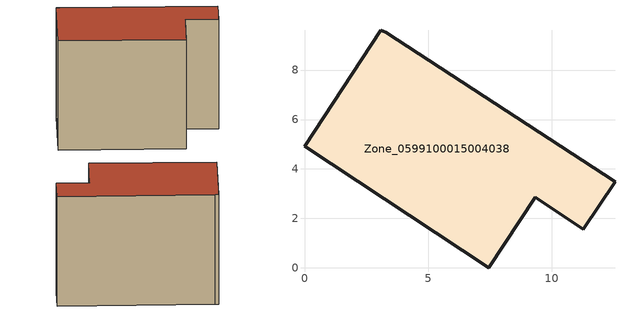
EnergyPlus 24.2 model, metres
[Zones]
Zone_0599100015004038
 floor ground (C_G): 9.33,2.85 7.45,0 0,4.92 3.08,9.62 3.29,9.53 12.55,3.49 11.28,1.56 z0.84
 wall outside (C_F): 3.08,9.62 0,4.92 7.45,0 9.33,2.85 11.28,1.56 12.55,3.49 3.29,9.53 3.08,9.62 z0.84:9.2
 roof outside (C_R): 12.55,3.49 3.29,9.53 3.08,9.62 0,4.92 7.45,0 9.33,2.85 11.28,1.56 z9.2
[BUILDING]
Pand.0599100015004038: North Axis=0; Terrain=City; Loads Convergence Tolerance Value=0.04; Temperature Convergence Tolerance Value=0.4; Solar Distribution=FullExterior; Maximum Number of Warmup Days=25; Minimum Number of Warmup Days=1
[Site:Location]
Rotterdam.The.Hague.AP_ZH_NLD Design_Conditions: Latitude=51.96; Longitude=4.45; Time Zone=1; Elevation=-4.5
[SITE:GROUNDTEMPERATURE:BUILDINGSURFACE]
18, 18, 18, 18, 18, 18, 18, 18, 18, 18, 18, 18
[MATERIAL] Thermal Absorptance=0.9; Solar Absorptance=0.7; Visible Absorptance=0.7
Name | Roughness | Thickness | Conductivity | Density | Specific Heat
G.TI.1965-1974 | MediumSmooth | 0.15 | 0.882353 | 540 | 1210
F.TI.1965-1974 | Rough | 0.3 | 0.697674 | 1920 | 840
R.TI.1965-1974 | MediumRough | 0.2 | 0.232558 | 1500 | 1000
[CONSTRUCTION]
C_G: G.TI.1965-1974
C_F: F.TI.1965-1974
C_R: R.TI.1965-1974
[ZONE]
Zone_0599100015004038: Type=1; Multiplier=1; Ceiling Height=Autocalculate; Volume=Autocalculate; Floor Area=autocalculate; Part of Total Floor Area=Yes
[ZONEINFILTRATION:DESIGNFLOWRATE]
Infil_Zone_0599100015004038: Zone or ZoneList or Space or SpaceList=Zone_0599100015004038; Schedule=AlwaysOn; Design Flow Rate Calculation Method=Flow/Area; Flow Rate per Floor Area=0.003; Constant Term Coefficient=1; Temperature Term Coefficient=0; Velocity Term Coefficient=0; Velocity Squared Term Coefficient=0
[HVACTEMPLATE:ZONE:IDEALLOADSAIRSYSTEM]
Zone_0599100015004038: Maximum Heating Supply Air Temperature=50; Minimum Cooling Supply Air Temperature=13; Maximum Heating Supply Air Humidity Ratio=0.0156; Minimum Cooling Supply Air Humidity Ratio=0.0077; Heating Limit=NoLimit; Cooling Limit=NoLimit; Dehumidification Control Type=ConstantSensibleHeatRatio; Cooling Sensible Heat Ratio=0.7; Dehumidification Setpoint=60; Humidification Control Type=None; Humidification Setpoint=30; Outdoor Air Method=None; Outdoor Air Flow Rate per Person=0.00944; Outdoor Air Flow Rate per Zone Floor Area=0; Outdoor Air Flow Rate per Zone=0; Demand Controlled Ventilation Type=None; Outdoor Air Economizer Type=NoEconomizer; Heat Recovery Type=None; Sensible Heat Recovery Effectiveness=0.7; Latent Heat Recovery Effectiveness=0.65
[ZONECONTROL:THERMOSTAT]
ThermostatControl_Zone_0599100015004038: Zone or ZoneList=Zone_0599100015004038; Control Type Schedule=DualSetpointControlType; Control 1=Thermostat_Zone_0599100015004038; Temperature Difference Between Cutout And Setpoint=0
[THERMOSTATSETPOINT:DUALSETPOINT]
Thermostat_Zone_0599100015004038: Heating Setpoint Temperature Schedule=HeatingSetpoint_Zone_0599100015004038; Cooling Setpoint Temperature Schedule=CoolingSetpoint_Zone_0599100015004038
[SCHEDULE:COMPACT]
HeatingSetpoint_Zone_0599100015004038: Through: 12/31, For: AllDays, Until: 24:00, 21
CoolingSetpoint_Zone_0599100015004038: Through: 12/31, For: AllDays, Until: 24:00, 24
DualSetpointControlType: Through: 12/31, For: AllDays, Until: 24:00, 4
AlwaysOn: Through: 12/31, For: AllDays, Until: 24:00, 1
